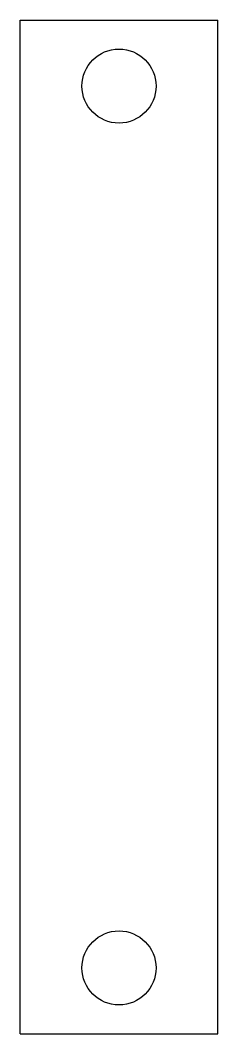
# Model space of a CAD drawing. Header units: millimetres. Extents: x -14 to -2, y -30.8 to 30.8.
import ezdxf

# ---------------------------------------------------------------- set-up
doc = ezdxf.new("R2010")
doc.units = ezdxf.units.MM

msp = doc.modelspace()

# ---------------------------------------------------------------- linework, layer by layer
for p, q in [((-14, -30.8, 53.2), (-14, 30.8, 53.2)), ((-14, 30.8, 53.2), (-2, 30.8, 53.2)), ((-2, -30.8, 53.2), (-2, 30.8, 53.2)), ((-14, -30.8, 53.2), (-2, -30.8, 53.2))]:
    msp.add_line(p, q)
for centre in [(-8, 26.8, 53.2), (-8, -26.8, 53.2)]:
    msp.add_circle(centre, 2.25)

doc.saveas('drawing.dxf')
